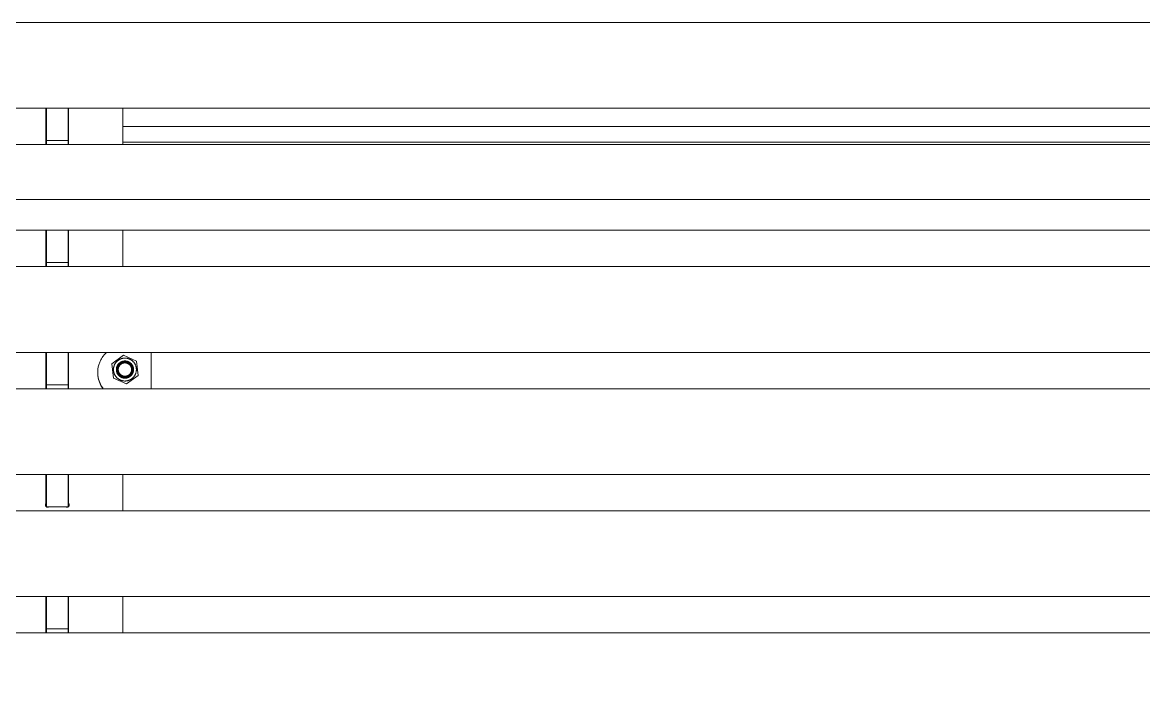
# Model space of a CAD drawing. Header units: inches. Extents: x -12 to 176, y -4 to 123.
# Drawn here: x 35.97 to 56.2, y 48.05 to 60.11 of the extents above; entities that cross this region are included whole.
import ezdxf

# ---------------------------------------------------------------- set-up
doc = ezdxf.new("R2010")
doc.units = ezdxf.units.IN
doc.layers.add('ZANO_R', color=7, linetype='Continuous', lineweight=0)

msp = doc.modelspace()

# ---------------------------------------------------------------- linework, layer by layer
at = {"layer": 'ZANO_R'}
for p, q in [((1.28338, 60.10848), (71.91337, 60.10848)), ((71.91337, 58.56034), (1.28338, 58.56034)), ((36.39365, 58.56034), (36.39365, 57.90572)), ((36.40152, 58.48941), (36.40152, 58.56034)), ((36.40152, 58.48941), (36.40152, 58.48442)), ((36.40152, 58.09099), (36.40152, 58.48442)), ((36.79522, 58.48941), (36.79522, 58.56034)), ((36.79522, 58.48442), (36.79522, 58.48941)), ((36.79522, 58.09099), (36.79522, 58.48442)), ((36.8031, 57.90572), (36.8031, 58.56034)), ((37.77948, 57.90572), (37.77948, 58.56034)), ((36.40152, 58.42397), (36.39365, 58.42397)), ((36.8031, 58.42397), (36.79522, 58.42397)), ((36.40152, 58.26788), (36.39365, 58.26788)), ((36.40152, 57.97787), (36.40152, 58.09099)), ((36.8031, 58.26788), (36.79522, 58.26788)), ((36.79522, 57.97787), (36.79522, 58.09099)), ((68.68502, 58.23339), (37.77948, 58.23339)), ((1.28338, 57.90572), (71.91337, 57.90572)), ((36.39365, 58.06004), (36.39758, 58.06049)), ((36.39758, 57.97843), (36.39365, 57.97888)), ((36.39758, 58.06049), (36.40152, 58.06085)), ((36.40152, 57.97807), (36.39758, 57.97843)), ((36.40152, 57.90572), (36.40152, 57.97787)), ((36.79522, 57.97787), (36.40152, 57.97787)), ((36.79522, 58.06085), (36.79917, 58.06049)), ((36.79917, 57.97843), (36.79522, 57.97807)), ((36.79522, 57.90572), (36.79522, 57.97787)), ((36.79917, 58.06049), (36.8031, 58.06004)), ((36.8031, 57.97888), (36.79917, 57.97843)), ((68.68502, 57.95067), (37.77948, 57.95067)), ((71.91337, 56.35758), (1.28338, 56.35758)), ((36.39365, 56.35758), (36.39365, 55.70296)), ((36.40152, 56.28657), (36.40152, 56.35758)), ((36.40152, 56.28657), (36.40152, 56.28158)), ((36.40152, 55.88823), (36.40152, 56.28158)), ((36.79522, 56.28657), (36.79522, 56.35758)), ((36.79522, 56.28158), (36.79522, 56.28657)), ((36.79522, 55.88823), (36.79522, 56.28158)), ((36.8031, 55.70296), (36.8031, 56.35758)), ((37.77948, 55.70296), (37.77948, 56.35758)), ((36.40152, 55.77511), (36.40152, 55.88823)), ((36.79522, 55.77511), (36.79522, 55.88823)), ((1.28338, 55.70296), (71.91337, 55.70296)), ((36.40152, 55.70296), (36.40152, 55.77511)), ((36.79522, 55.77511), (36.40152, 55.77511)), ((36.79522, 55.70296), (36.79522, 55.77511)), ((71.91337, 54.15482), (1.28338, 54.15482)), ((36.39365, 54.15482), (36.39365, 53.5002)), ((36.40152, 54.08381), (36.40152, 54.15482)), ((36.40152, 54.08381), (36.40152, 54.07882)), ((36.40152, 53.68547), (36.40152, 54.07882)), ((36.79522, 54.08381), (36.79522, 54.15482)), ((36.79522, 54.07882), (36.79522, 54.08381)), ((36.79522, 53.68547), (36.79522, 54.07882)), ((36.8031, 53.5002), (36.8031, 54.15482)), ((37.39292, 54.03785), (37.38477, 54.02321)), ((37.40157, 54.05221), (37.39292, 54.03785)), ((37.4107, 54.06626), (37.40157, 54.05221)), ((37.42031, 54.07999), (37.4107, 54.06626)), ((37.43038, 54.09339), (37.42031, 54.07999)), ((37.4409, 54.10644), (37.43038, 54.09339)), ((37.45186, 54.11912), (37.4409, 54.10644)), ((37.46324, 54.13142), (37.45186, 54.11912)), ((37.47504, 54.14332), (37.46324, 54.13142)), ((37.48723, 54.15482), (37.47504, 54.14332)), ((37.58218, 53.94965), (37.79069, 54.10254)), ((37.73243, 54.03328), (37.726, 54.03019)), ((37.73897, 54.03615), (37.73243, 54.03328)), ((37.74559, 54.0388), (37.73897, 54.03615)), ((37.75231, 54.04121), (37.74559, 54.0388)), ((37.7591, 54.04339), (37.75231, 54.04121)), ((37.76597, 54.04533), (37.7591, 54.04339)), ((37.7729, 54.04704), (37.76597, 54.04533)), ((37.77988, 54.0485), (37.7729, 54.04704)), ((37.78691, 54.04973), (37.77988, 54.0485)), ((37.79398, 54.05071), (37.78691, 54.04973)), ((37.79069, 54.10254), (38.02735, 53.99841)), ((37.80107, 54.05145), (37.79398, 54.05071)), ((37.80819, 54.05194), (37.80107, 54.05145)), ((37.81532, 54.05218), (37.80819, 54.05194)), ((37.82246, 54.05218), (37.81532, 54.05218)), ((37.82959, 54.05193), (37.82246, 54.05218)), ((37.83671, 54.05144), (37.82959, 54.05193)), ((37.8438, 54.0507), (37.83671, 54.05144)), ((37.85087, 54.04971), (37.8438, 54.0507)), ((37.8579, 54.04849), (37.85087, 54.04971)), ((37.86488, 54.04702), (37.8579, 54.04849)), ((37.87181, 54.04531), (37.86488, 54.04702)), ((37.87868, 54.04336), (37.87181, 54.04531)), ((37.88547, 54.04118), (37.87868, 54.04336)), ((37.89218, 54.03876), (37.88547, 54.04118)), ((37.89881, 54.03612), (37.89218, 54.03876)), ((37.90534, 54.03324), (37.89881, 54.03612)), ((37.91177, 54.03015), (37.90534, 54.03324)), ((38.29129, 53.5002), (38.29129, 54.15482)), ((37.32836, 53.83161), (37.32728, 53.81489)), ((37.33001, 53.84829), (37.32836, 53.83161)), ((37.33223, 53.8649), (37.33001, 53.84829)), ((37.33502, 53.88143), (37.33223, 53.8649)), ((37.33836, 53.89785), (37.33502, 53.88143)), ((37.34227, 53.91415), (37.33836, 53.89785)), ((37.34673, 53.93031), (37.34227, 53.91415)), ((37.35174, 53.9463), (37.34673, 53.93031)), ((37.35728, 53.96211), (37.35174, 53.9463)), ((37.36337, 53.97773), (37.35728, 53.96211)), ((37.36998, 53.99313), (37.36337, 53.97773)), ((37.37712, 54.00829), (37.36998, 53.99313)), ((37.38477, 54.02321), (37.37712, 54.00829)), ((37.61034, 53.69263), (37.58218, 53.94965)), ((37.61228, 53.8527), (37.61215, 53.84556)), ((37.61215, 53.84556), (37.61227, 53.83843)), ((37.61227, 53.83843), (37.61264, 53.8313)), ((37.61265, 53.85982), (37.61228, 53.8527)), ((37.61264, 53.8313), (37.61326, 53.82419)), ((37.61326, 53.86693), (37.61265, 53.85982)), ((37.61413, 53.87401), (37.61326, 53.86693)), ((37.61523, 53.88106), (37.61413, 53.87401)), ((37.61658, 53.88807), (37.61523, 53.88106)), ((37.61817, 53.89503), (37.61658, 53.88807)), ((37.62, 53.90192), (37.61817, 53.89503)), ((37.62206, 53.90875), (37.62, 53.90192)), ((37.62436, 53.91551), (37.62206, 53.90875)), ((37.62689, 53.92218), (37.62436, 53.91551)), ((37.62966, 53.92876), (37.62689, 53.92218)), ((37.63264, 53.93524), (37.62966, 53.92876)), ((37.63585, 53.94161), (37.63264, 53.93524)), ((37.63927, 53.94787), (37.63585, 53.94161)), ((37.64291, 53.95401), (37.63927, 53.94787)), ((37.64676, 53.96002), (37.64291, 53.95401)), ((37.65082, 53.96589), (37.64676, 53.96002)), ((37.65507, 53.97162), (37.65082, 53.96589)), ((37.65952, 53.97719), (37.65507, 53.97162)), ((37.66416, 53.98261), (37.65952, 53.97719)), ((37.66392, 53.8509), (37.66383, 53.84555)), ((37.66383, 53.84555), (37.66392, 53.8402)), ((37.6642, 53.85625), (37.66392, 53.8509)), ((37.66392, 53.8402), (37.66419, 53.83486)), ((37.66899, 53.98787), (37.66416, 53.98261)), ((37.66419, 53.83486), (37.66465, 53.82952)), ((37.66466, 53.86158), (37.6642, 53.85625)), ((37.66465, 53.82952), (37.6653, 53.82421)), ((37.66531, 53.86689), (37.66466, 53.86158)), ((37.66614, 53.87218), (37.66531, 53.86689)), ((37.66715, 53.87743), (37.66614, 53.87218)), ((37.66834, 53.88265), (37.66715, 53.87743)), ((37.66971, 53.88782), (37.66834, 53.88265)), ((37.67399, 53.99296), (37.66899, 53.98787)), ((37.67126, 53.89294), (37.66971, 53.88782)), ((37.67298, 53.89801), (37.67126, 53.89294)), ((37.67488, 53.90301), (37.67298, 53.89801)), ((37.67917, 53.99787), (37.67399, 53.99296)), ((37.67695, 53.90795), (37.67488, 53.90301)), ((37.67919, 53.91281), (37.67695, 53.90795)), ((37.68451, 54.0026), (37.67917, 53.99787)), ((37.6816, 53.91759), (37.67919, 53.91281)), ((37.68105, 53.84555), (37.68113, 53.8503)), ((37.68113, 53.84079), (37.68105, 53.84555)), ((37.68113, 53.8503), (37.68138, 53.85505)), ((37.68138, 53.83604), (37.68113, 53.84079)), ((37.68138, 53.85505), (37.68179, 53.85979)), ((37.68179, 53.8313), (37.68138, 53.83604)), ((37.68417, 53.92228), (37.6816, 53.91759)), ((37.68179, 53.85979), (37.68237, 53.86452)), ((37.68236, 53.82658), (37.68179, 53.8313)), ((37.68237, 53.86452), (37.6831, 53.86922)), ((37.6831, 53.86922), (37.684, 53.87389)), ((37.684, 53.87389), (37.68506, 53.87852)), ((37.6869, 53.92689), (37.68417, 53.92228)), ((37.69001, 54.00715), (37.68451, 54.0026)), ((37.68506, 53.87852), (37.68628, 53.88312)), ((37.68628, 53.88312), (37.68766, 53.88767)), ((37.68978, 53.93139), (37.6869, 53.92689)), ((37.68766, 53.88767), (37.68919, 53.89218)), ((37.68919, 53.89218), (37.69088, 53.89663)), ((37.69283, 53.9358), (37.68978, 53.93139)), ((37.69567, 54.0115), (37.69001, 54.00715)), ((37.69088, 53.89663), (37.69272, 53.90101)), ((37.69272, 53.90101), (37.69471, 53.90533)), ((37.69602, 53.94009), (37.69283, 53.9358)), ((37.69471, 53.90533), (37.69685, 53.90958)), ((37.70147, 54.01565), (37.69567, 54.0115)), ((37.69935, 53.94427), (37.69602, 53.94009)), ((37.69685, 53.90958), (37.69913, 53.91375)), ((37.69835, 53.84971), (37.69827, 53.84554)), ((37.69827, 53.84554), (37.69835, 53.84138)), ((37.69856, 53.85386), (37.69835, 53.84971)), ((37.69835, 53.84138), (37.69856, 53.83723)), ((37.69892, 53.85801), (37.69856, 53.85386)), ((37.69856, 53.83723), (37.69892, 53.83308)), ((37.69943, 53.86214), (37.69892, 53.85801)), ((37.69892, 53.83308), (37.69942, 53.82895)), ((37.69913, 53.91375), (37.70156, 53.91785)), ((37.70283, 53.94834), (37.69935, 53.94427)), ((37.69942, 53.82895), (37.70006, 53.82483)), ((37.70007, 53.86625), (37.69943, 53.86214)), ((37.70086, 53.87034), (37.70007, 53.86625)), ((37.70178, 53.8744), (37.70086, 53.87034)), ((37.70741, 54.0196), (37.70147, 54.01565)), ((37.70156, 53.91785), (37.70412, 53.92185)), ((37.70285, 53.87842), (37.70178, 53.8744)), ((37.70645, 53.95228), (37.70283, 53.94834)), ((37.70406, 53.88241), (37.70285, 53.87842)), ((37.7054, 53.88635), (37.70406, 53.88241)), ((37.70412, 53.92185), (37.70683, 53.92576)), ((37.70687, 53.89024), (37.7054, 53.88635)), ((37.7102, 53.9561), (37.70645, 53.95228)), ((37.70683, 53.92576), (37.70966, 53.92958)), ((37.70848, 53.89408), (37.70687, 53.89024)), ((37.71349, 54.02334), (37.70741, 54.0196)), ((37.71023, 53.89786), (37.70848, 53.89408)), ((37.70966, 53.92958), (37.71263, 53.9333)), ((37.71409, 53.95978), (37.7102, 53.9561)), ((37.7121, 53.90157), (37.71023, 53.89786)), ((37.7141, 53.90522), (37.7121, 53.90157)), ((37.71263, 53.9333), (37.71572, 53.93692)), ((37.71969, 54.02687), (37.71349, 54.02334)), ((37.71809, 53.96333), (37.71409, 53.95978)), ((37.71622, 53.9088), (37.7141, 53.90522)), ((37.71572, 53.93692), (37.71894, 53.94042)), ((37.71846, 53.91231), (37.71622, 53.9088)), ((37.72222, 53.96674), (37.71809, 53.96333)), ((37.72083, 53.91573), (37.71846, 53.91231)), ((37.71894, 53.94042), (37.72228, 53.94381)), ((37.726, 54.03019), (37.71969, 54.02687)), ((37.72331, 53.91908), (37.72083, 53.91573)), ((37.72646, 53.97), (37.72222, 53.96674)), ((37.72228, 53.94381), (37.72573, 53.94709)), ((37.72591, 53.92233), (37.72331, 53.91908)), ((37.72573, 53.94709), (37.72929, 53.95024)), ((37.72861, 53.92549), (37.72591, 53.92233)), ((37.73081, 53.97312), (37.72646, 53.97)), ((37.73143, 53.92856), (37.72861, 53.92549)), ((37.72929, 53.95024), (37.73296, 53.95327)), ((37.73527, 53.97608), (37.73081, 53.97312)), ((37.73435, 53.93153), (37.73143, 53.92856)), ((37.73296, 53.95327), (37.73673, 53.95617)), ((37.73737, 53.93439), (37.73435, 53.93153)), ((37.73983, 53.97889), (37.73527, 53.97608)), ((37.73673, 53.95617), (37.74059, 53.95894)), ((37.74048, 53.93715), (37.73737, 53.93439)), ((37.74448, 53.98153), (37.73983, 53.97889)), ((37.74369, 53.9398), (37.74048, 53.93715)), ((37.74059, 53.95894), (37.74456, 53.96157)), ((37.74699, 53.94234), (37.74369, 53.9398)), ((37.74921, 53.98402), (37.74448, 53.98153)), ((37.74456, 53.96157), (37.74861, 53.96407)), ((37.75038, 53.94476), (37.74699, 53.94234)), ((37.74861, 53.96407), (37.75274, 53.96642)), ((37.75404, 53.98634), (37.74921, 53.98402)), ((37.75384, 53.94706), (37.75038, 53.94476)), ((37.75274, 53.96642), (37.75695, 53.96863)), ((37.75739, 53.94925), (37.75384, 53.94706)), ((37.75894, 53.98849), (37.75404, 53.98634)), ((37.75695, 53.96863), (37.76124, 53.97069)), ((37.761, 53.95131), (37.75739, 53.94925)), ((37.76391, 53.99048), (37.75894, 53.98849)), ((37.76469, 53.95324), (37.761, 53.95131)), ((37.76124, 53.97069), (37.76559, 53.97261)), ((37.76894, 53.99229), (37.76391, 53.99048)), ((37.76844, 53.95505), (37.76469, 53.95324)), ((37.76559, 53.97261), (37.77001, 53.97437)), ((37.77225, 53.95672), (37.76844, 53.95505)), ((37.77404, 53.99392), (37.76894, 53.99229)), ((37.77001, 53.97437), (37.77449, 53.97598)), ((37.77612, 53.95826), (37.77225, 53.95672)), ((37.77919, 53.99538), (37.77404, 53.99392)), ((37.77449, 53.97598), (37.77902, 53.97743)), ((37.78003, 53.95967), (37.77612, 53.95826)), ((37.77902, 53.97743), (37.78359, 53.97873)), ((37.78438, 53.99666), (37.77919, 53.99538)), ((37.784, 53.96094), (37.78003, 53.95967)), ((37.78359, 53.97873), (37.78821, 53.97987)), ((37.788, 53.96208), (37.784, 53.96094)), ((37.78962, 53.99776), (37.78438, 53.99666)), ((37.79204, 53.96307), (37.788, 53.96208)), ((37.78821, 53.97987), (37.79287, 53.98084)), ((37.79489, 53.99868), (37.78962, 53.99776)), ((37.79612, 53.96393), (37.79204, 53.96307)), ((37.79287, 53.98084), (37.79755, 53.98166)), ((37.80019, 53.99941), (37.79489, 53.99868)), ((37.80022, 53.96464), (37.79612, 53.96393)), ((37.79755, 53.98166), (37.80227, 53.98231)), ((37.80552, 53.99996), (37.80019, 53.99941)), ((37.80434, 53.96521), (37.80022, 53.96464)), ((37.80227, 53.98231), (37.807, 53.9828)), ((37.80848, 53.96564), (37.80434, 53.96521)), ((37.81086, 54.00033), (37.80552, 53.99996)), ((37.807, 53.9828), (37.81174, 53.98313)), ((37.81263, 53.96593), (37.80848, 53.96564)), ((37.8162, 54.00052), (37.81086, 54.00033)), ((37.81174, 53.98313), (37.8165, 53.98329)), ((37.81679, 53.96607), (37.81263, 53.96593)), ((37.82156, 54.00051), (37.8162, 54.00052)), ((37.8165, 53.98329), (37.82125, 53.98329)), ((37.82095, 53.96607), (37.81679, 53.96607)), ((37.82511, 53.96593), (37.82095, 53.96607)), ((37.82125, 53.98329), (37.82601, 53.98313)), ((37.8269, 54.00033), (37.82156, 54.00051)), ((37.82927, 53.96564), (37.82511, 53.96593)), ((37.82601, 53.98313), (37.83075, 53.9828)), ((37.83224, 53.99996), (37.8269, 54.00033)), ((37.83341, 53.96521), (37.82927, 53.96564)), ((37.83075, 53.9828), (37.83549, 53.9823)), ((37.83756, 53.9994), (37.83224, 53.99996)), ((37.83753, 53.96463), (37.83341, 53.96521)), ((37.83549, 53.9823), (37.8402, 53.98165)), ((37.84163, 53.96392), (37.83753, 53.96463)), ((37.84287, 53.99867), (37.83756, 53.9994)), ((37.8402, 53.98165), (37.84488, 53.98083)), ((37.8457, 53.96306), (37.84163, 53.96392)), ((37.84814, 53.99775), (37.84287, 53.99867)), ((37.84488, 53.98083), (37.84954, 53.97985)), ((37.84974, 53.96206), (37.8457, 53.96306)), ((37.85337, 53.99664), (37.84814, 53.99775)), ((37.84954, 53.97985), (37.85416, 53.97871)), ((37.85375, 53.96093), (37.84974, 53.96206)), ((37.85857, 53.99536), (37.85337, 53.99664)), ((37.85771, 53.95965), (37.85375, 53.96093)), ((37.85416, 53.97871), (37.85873, 53.97741)), ((37.86163, 53.95824), (37.85771, 53.95965)), ((37.86372, 53.9939), (37.85857, 53.99536)), ((37.85873, 53.97741), (37.86326, 53.97596)), ((37.86549, 53.9567), (37.86163, 53.95824)), ((37.86326, 53.97596), (37.86774, 53.97435)), ((37.86881, 53.99226), (37.86372, 53.9939)), ((37.8693, 53.95502), (37.86549, 53.9567)), ((37.86774, 53.97435), (37.87215, 53.97258)), ((37.87385, 53.99045), (37.86881, 53.99226)), ((37.87305, 53.95322), (37.8693, 53.95502)), ((37.87215, 53.97258), (37.87651, 53.97067)), ((37.87674, 53.95128), (37.87305, 53.95322)), ((37.87882, 53.98847), (37.87385, 53.99045)), ((37.87651, 53.97067), (37.88079, 53.9686)), ((37.88035, 53.94922), (37.87674, 53.95128)), ((37.88372, 53.98631), (37.87882, 53.98847)), ((37.88389, 53.94704), (37.88035, 53.94922)), ((37.88079, 53.9686), (37.88501, 53.96639)), ((37.88854, 53.98399), (37.88372, 53.98631)), ((37.88736, 53.94473), (37.88389, 53.94704)), ((37.88501, 53.96639), (37.88914, 53.96404)), ((37.89074, 53.94231), (37.88736, 53.94473)), ((37.89328, 53.9815), (37.88854, 53.98399)), ((37.88914, 53.96404), (37.89319, 53.96154)), ((37.89404, 53.93977), (37.89074, 53.94231)), ((37.89319, 53.96154), (37.89715, 53.9589)), ((37.89792, 53.97885), (37.89328, 53.9815)), ((37.89725, 53.93712), (37.89404, 53.93977)), ((37.89715, 53.9589), (37.90101, 53.95613)), ((37.90036, 53.93436), (37.89725, 53.93712)), ((37.90248, 53.97604), (37.89792, 53.97885)), ((37.90338, 53.93149), (37.90036, 53.93436)), ((37.90101, 53.95613), (37.90478, 53.95323)), ((37.90693, 53.97308), (37.90248, 53.97604)), ((37.9063, 53.92852), (37.90338, 53.93149)), ((37.90478, 53.95323), (37.90845, 53.9502)), ((37.90911, 53.92545), (37.9063, 53.92852)), ((37.91129, 53.96996), (37.90693, 53.97308)), ((37.90845, 53.9502), (37.91201, 53.94705)), ((37.91182, 53.92229), (37.90911, 53.92545)), ((37.91553, 53.9667), (37.91129, 53.96996)), ((37.91809, 54.02683), (37.91177, 54.03015)), ((37.91441, 53.91903), (37.91182, 53.92229)), ((37.91201, 53.94705), (37.91546, 53.94377)), ((37.91689, 53.91569), (37.91441, 53.91903)), ((37.91546, 53.94377), (37.91879, 53.94038)), ((37.91965, 53.96329), (37.91553, 53.9667)), ((37.91926, 53.91227), (37.91689, 53.91569)), ((37.92428, 54.0233), (37.91809, 54.02683)), ((37.91879, 53.94038), (37.92201, 53.93687)), ((37.9215, 53.90876), (37.91926, 53.91227)), ((37.92366, 53.95974), (37.91965, 53.96329)), ((37.92362, 53.90518), (37.9215, 53.90876)), ((37.92201, 53.93687), (37.9251, 53.93326)), ((37.92562, 53.90153), (37.92362, 53.90518)), ((37.92754, 53.95605), (37.92366, 53.95974)), ((37.93036, 54.01955), (37.92428, 54.0233)), ((37.9251, 53.93326), (37.92806, 53.92954)), ((37.92749, 53.89781), (37.92562, 53.90153)), ((37.92923, 53.89403), (37.92749, 53.89781)), ((37.93129, 53.95223), (37.92754, 53.95605)), ((37.92806, 53.92954), (37.9309, 53.92572)), ((37.93084, 53.89019), (37.92923, 53.89403)), ((37.9363, 54.0156), (37.93036, 54.01955)), ((37.93231, 53.8863), (37.93084, 53.89019)), ((37.9309, 53.92572), (37.9336, 53.9218)), ((37.9349, 53.94829), (37.93129, 53.95223)), ((37.93365, 53.88236), (37.93231, 53.8863)), ((37.9336, 53.9218), (37.93616, 53.91779)), ((37.93485, 53.87837), (37.93365, 53.88236)), ((37.93592, 53.87435), (37.93485, 53.87837)), ((37.93838, 53.94422), (37.9349, 53.94829)), ((37.93684, 53.87029), (37.93592, 53.87435)), ((37.93616, 53.91779), (37.93859, 53.9137)), ((37.9421, 54.01144), (37.9363, 54.0156)), ((37.93763, 53.8662), (37.93684, 53.87029)), ((37.93762, 53.82478), (37.93827, 53.82889)), ((37.93827, 53.86209), (37.93763, 53.8662)), ((37.93877, 53.85796), (37.93827, 53.86209)), ((37.93827, 53.82889), (37.93877, 53.83303)), ((37.94172, 53.94004), (37.93838, 53.94422)), ((37.93859, 53.9137), (37.94087, 53.90953)), ((37.93913, 53.85381), (37.93877, 53.85796)), ((37.93877, 53.83303), (37.93913, 53.83717)), ((37.93935, 53.84965), (37.93913, 53.85381)), ((37.93913, 53.83717), (37.93934, 53.84133)), ((37.93934, 53.84133), (37.93942, 53.84549)), ((37.93942, 53.84549), (37.93935, 53.84965)), ((37.94087, 53.90953), (37.94301, 53.90528)), ((37.94491, 53.93574), (37.94172, 53.94004)), ((37.94775, 54.00709), (37.9421, 54.01144)), ((37.94301, 53.90528), (37.945, 53.90096)), ((37.94794, 53.93134), (37.94491, 53.93574)), ((37.945, 53.90096), (37.94684, 53.89657)), ((37.94684, 53.89657), (37.94852, 53.89212)), ((37.95325, 54.00254), (37.94775, 54.00709)), ((37.95083, 53.92683), (37.94794, 53.93134)), ((37.94852, 53.89212), (37.95005, 53.88762)), ((37.95005, 53.88762), (37.95143, 53.88306)), ((37.95356, 53.92222), (37.95083, 53.92683)), ((37.95143, 53.88306), (37.95264, 53.87847)), ((37.95264, 53.87847), (37.9537, 53.87383)), ((37.95859, 53.99781), (37.95325, 54.00254)), ((37.95612, 53.91753), (37.95356, 53.92222)), ((37.9537, 53.87383), (37.9546, 53.86916)), ((37.9546, 53.86916), (37.95533, 53.86446)), ((37.95533, 53.86446), (37.95591, 53.85973)), ((37.9559, 53.83124), (37.95533, 53.82652)), ((37.95631, 53.83598), (37.9559, 53.83124)), ((37.95591, 53.85973), (37.95631, 53.85499)), ((37.95853, 53.91275), (37.95612, 53.91753)), ((37.95631, 53.85499), (37.95656, 53.85024)), ((37.95656, 53.84073), (37.95631, 53.83598)), ((37.95656, 53.85024), (37.95664, 53.84549)), ((37.95664, 53.84549), (37.95656, 53.84073)), ((37.96077, 53.90789), (37.95853, 53.91275)), ((37.96377, 53.9929), (37.95859, 53.99781)), ((37.96283, 53.90295), (37.96077, 53.90789)), ((37.96473, 53.89795), (37.96283, 53.90295)), ((37.96877, 53.98781), (37.96377, 53.9929)), ((37.96645, 53.89288), (37.96473, 53.89795)), ((37.968, 53.88776), (37.96645, 53.89288)), ((37.96937, 53.88258), (37.968, 53.88776)), ((37.97359, 53.98255), (37.96877, 53.98781)), ((37.97056, 53.87737), (37.96937, 53.88258)), ((37.97157, 53.87211), (37.97056, 53.87737)), ((37.97239, 53.86682), (37.97157, 53.87211)), ((37.97304, 53.86151), (37.97239, 53.86682)), ((37.97239, 53.82415), (37.97303, 53.82946)), ((37.97303, 53.82946), (37.97349, 53.83479)), ((37.9735, 53.85618), (37.97304, 53.86151)), ((37.97349, 53.83479), (37.97377, 53.84013)), ((37.97377, 53.85083), (37.9735, 53.85618)), ((37.97823, 53.97712), (37.97359, 53.98255)), ((37.97387, 53.84548), (37.97377, 53.85083)), ((37.97377, 53.84013), (37.97387, 53.84548)), ((37.98267, 53.97154), (37.97823, 53.97712)), ((37.98693, 53.96581), (37.98267, 53.97154)), ((37.99098, 53.95994), (37.98693, 53.96581)), ((37.99482, 53.95393), (37.99098, 53.95994)), ((37.99846, 53.94779), (37.99482, 53.95393)), ((38.00188, 53.94153), (37.99846, 53.94779)), ((38.00509, 53.93516), (38.00188, 53.94153)), ((38.00807, 53.92868), (38.00509, 53.93516)), ((38.01083, 53.9221), (38.00807, 53.92868)), ((38.01336, 53.91542), (38.01083, 53.9221)), ((38.01566, 53.90867), (38.01336, 53.91542)), ((38.01772, 53.90184), (38.01566, 53.90867)), ((38.01954, 53.89494), (38.01772, 53.90184)), ((38.02113, 53.88798), (38.01954, 53.89494)), ((38.02247, 53.88097), (38.02113, 53.88798)), ((38.02358, 53.87393), (38.02247, 53.88097)), ((38.02444, 53.86684), (38.02358, 53.87393)), ((38.02443, 53.8241), (38.02504, 53.83121)), ((38.02505, 53.85973), (38.02444, 53.86684)), ((38.02504, 53.83121), (38.02541, 53.83834)), ((38.02542, 53.85261), (38.02505, 53.85973)), ((38.02541, 53.83834), (38.02554, 53.84547)), ((38.02554, 53.84547), (38.02542, 53.85261)), ((38.02735, 53.99841), (38.05551, 53.74139)), ((36.40152, 53.57235), (36.40152, 53.68547)), ((36.79522, 53.57235), (36.79522, 53.68547)), ((37.32728, 53.81489), (37.32677, 53.79814)), ((37.32677, 53.79814), (37.32683, 53.78138)), ((37.32683, 53.7877), (37.32745, 53.77142)), ((37.32683, 53.78138), (37.32746, 53.76463)), ((37.32745, 53.77142), (37.32861, 53.75516)), ((37.32746, 53.76463), (37.32866, 53.74791)), ((37.32861, 53.75516), (37.3303, 53.73895)), ((37.32866, 53.74791), (37.33044, 53.73125)), ((37.3303, 53.73895), (37.33254, 53.72281)), ((37.33044, 53.73125), (37.33277, 53.71465)), ((37.33254, 53.72281), (37.3353, 53.70675)), ((37.33277, 53.71465), (37.33568, 53.69814)), ((37.3353, 53.70675), (37.3386, 53.69078)), ((37.33568, 53.69814), (37.33914, 53.68175)), ((37.3386, 53.69078), (37.34243, 53.67494)), ((37.33914, 53.68175), (37.34317, 53.66548)), ((37.34243, 53.67494), (37.34678, 53.65923)), ((37.34317, 53.66548), (37.34774, 53.64935)), ((37.34678, 53.65923), (37.35164, 53.64368)), ((37.34774, 53.64935), (37.35286, 53.63339)), ((37.35164, 53.64368), (37.35702, 53.62829)), ((37.35286, 53.63339), (37.35853, 53.61762)), ((37.35702, 53.62829), (37.36291, 53.6131)), ((37.847, 53.5885), (37.61034, 53.69263)), ((37.61326, 53.82419), (37.61411, 53.81711)), ((37.61411, 53.81711), (37.61522, 53.81006)), ((37.61522, 53.81006), (37.61656, 53.80305)), ((37.61656, 53.80305), (37.61815, 53.7961)), ((37.61815, 53.7961), (37.61997, 53.7892)), ((37.61997, 53.7892), (37.62204, 53.78237)), ((37.62204, 53.78237), (37.62433, 53.77561)), ((37.62433, 53.77561), (37.62686, 53.76894)), ((37.62686, 53.76894), (37.62962, 53.76236)), ((37.62962, 53.76236), (37.6326, 53.75588)), ((37.6326, 53.75588), (37.63581, 53.7495)), ((37.63581, 53.7495), (37.63923, 53.74324)), ((37.63923, 53.74324), (37.64287, 53.7371)), ((37.64287, 53.7371), (37.64671, 53.73109)), ((37.64671, 53.73109), (37.65077, 53.72522)), ((37.65077, 53.72522), (37.65502, 53.71949)), ((37.65502, 53.71949), (37.65947, 53.71391)), ((37.65947, 53.71391), (37.6641, 53.70849)), ((37.6641, 53.70849), (37.66893, 53.70323)), ((37.6653, 53.82421), (37.66612, 53.81893)), ((37.66612, 53.81893), (37.66713, 53.81367)), ((37.66713, 53.81367), (37.66832, 53.80845)), ((37.66832, 53.80845), (37.66969, 53.80328)), ((37.66893, 53.70323), (37.67393, 53.69814)), ((37.66969, 53.80328), (37.67124, 53.79816)), ((37.67124, 53.79816), (37.67296, 53.79309)), ((37.67296, 53.79309), (37.67486, 53.78808)), ((37.67393, 53.69814), (37.6791, 53.69323)), ((37.67486, 53.78808), (37.67693, 53.78315)), ((37.67693, 53.78315), (37.67916, 53.77829)), ((37.6791, 53.69323), (37.68444, 53.68849)), ((37.67916, 53.77829), (37.68157, 53.77351)), ((37.68157, 53.77351), (37.68413, 53.76881)), ((37.68309, 53.82188), (37.68236, 53.82658)), ((37.68399, 53.81721), (37.68309, 53.82188)), ((37.68505, 53.81257), (37.68399, 53.81721)), ((37.68413, 53.76881), (37.68686, 53.76421)), ((37.68444, 53.68849), (37.68994, 53.68395)), ((37.68626, 53.80797), (37.68505, 53.81257)), ((37.68764, 53.80342), (37.68626, 53.80797)), ((37.68686, 53.76421), (37.68975, 53.7597)), ((37.68917, 53.79891), (37.68764, 53.80342)), ((37.69086, 53.79447), (37.68917, 53.79891)), ((37.68975, 53.7597), (37.69279, 53.7553)), ((37.68994, 53.68395), (37.69559, 53.67959)), ((37.69269, 53.79008), (37.69086, 53.79447)), ((37.69468, 53.78576), (37.69269, 53.79008)), ((37.69279, 53.7553), (37.69598, 53.751)), ((37.69682, 53.78151), (37.69468, 53.78576)), ((37.69559, 53.67959), (37.70139, 53.67544)), ((37.69598, 53.751), (37.69931, 53.74681)), ((37.6991, 53.77733), (37.69682, 53.78151)), ((37.70153, 53.77324), (37.6991, 53.77733)), ((37.69931, 53.74681), (37.70279, 53.74275)), ((37.70006, 53.82483), (37.70085, 53.82075)), ((37.70085, 53.82075), (37.70177, 53.81669)), ((37.70139, 53.67544), (37.70733, 53.67149)), ((37.70409, 53.76924), (37.70153, 53.77324)), ((37.70177, 53.81669), (37.70284, 53.81267)), ((37.70279, 53.74275), (37.70641, 53.7388)), ((37.70284, 53.81267), (37.70404, 53.80868)), ((37.70404, 53.80868), (37.70538, 53.80474)), ((37.70679, 53.76532), (37.70409, 53.76924)), ((37.70538, 53.80474), (37.70685, 53.80085)), ((37.70641, 53.7388), (37.71016, 53.73498)), ((37.70963, 53.7615), (37.70679, 53.76532)), ((37.70685, 53.80085), (37.70846, 53.79701)), ((37.70733, 53.67149), (37.71341, 53.66774)), ((37.70846, 53.79701), (37.7102, 53.79323)), ((37.71259, 53.75778), (37.70963, 53.7615)), ((37.71016, 53.73498), (37.71404, 53.7313)), ((37.7102, 53.79323), (37.71207, 53.78951)), ((37.71207, 53.78951), (37.71407, 53.78586)), ((37.71568, 53.75417), (37.71259, 53.75778)), ((37.71341, 53.66774), (37.71961, 53.66421)), ((37.71404, 53.7313), (37.71804, 53.72775)), ((37.71407, 53.78586), (37.71619, 53.78228)), ((37.7189, 53.75066), (37.71568, 53.75417)), ((37.71619, 53.78228), (37.71844, 53.77877)), ((37.71804, 53.72775), (37.72217, 53.72434)), ((37.71844, 53.77877), (37.7208, 53.77534)), ((37.72223, 53.74727), (37.7189, 53.75066)), ((37.71961, 53.66421), (37.72592, 53.66089)), ((37.7208, 53.77534), (37.72328, 53.772)), ((37.72217, 53.72434), (37.72641, 53.72107)), ((37.72568, 53.74399), (37.72223, 53.74727)), ((37.72328, 53.772), (37.72587, 53.76875)), ((37.72924, 53.74083), (37.72568, 53.74399)), ((37.72587, 53.76875), (37.72858, 53.76558)), ((37.72592, 53.66089), (37.73235, 53.65779)), ((37.72641, 53.72107), (37.73076, 53.71796)), ((37.72858, 53.76558), (37.73139, 53.76252)), ((37.73291, 53.7378), (37.72924, 53.74083)), ((37.73076, 53.71796), (37.73521, 53.71499)), ((37.73139, 53.76252), (37.73431, 53.75955)), ((37.73235, 53.65779), (37.73888, 53.65492)), ((37.73668, 53.7349), (37.73291, 53.7378)), ((37.73431, 53.75955), (37.73733, 53.75668)), ((37.73521, 53.71499), (37.73977, 53.71218)), ((37.74054, 53.73213), (37.73668, 53.7349)), ((37.73733, 53.75668), (37.74044, 53.75392)), ((37.73888, 53.65492), (37.74551, 53.65227)), ((37.73977, 53.71218), (37.74442, 53.70953)), ((37.74044, 53.75392), (37.74365, 53.75127)), ((37.7445, 53.7295), (37.74054, 53.73213)), ((37.74365, 53.75127), (37.74695, 53.74873)), ((37.74442, 53.70953), (37.74915, 53.70705)), ((37.74855, 53.727), (37.7445, 53.7295)), ((37.74551, 53.65227), (37.75222, 53.64986)), ((37.74695, 53.74873), (37.75033, 53.7463)), ((37.75269, 53.72464), (37.74855, 53.727)), ((37.74915, 53.70705), (37.75398, 53.70472)), ((37.75033, 53.7463), (37.7538, 53.744)), ((37.75222, 53.64986), (37.75902, 53.64767)), ((37.7569, 53.72243), (37.75269, 53.72464)), ((37.7538, 53.744), (37.75734, 53.74181)), ((37.75398, 53.70472), (37.75887, 53.70257)), ((37.76118, 53.72037), (37.7569, 53.72243)), ((37.75734, 53.74181), (37.76096, 53.73975)), ((37.75887, 53.70257), (37.76384, 53.70058)), ((37.75902, 53.64767), (37.76588, 53.64573)), ((37.76096, 53.73975), (37.76464, 53.73782)), ((37.76554, 53.71845), (37.76118, 53.72037)), ((37.76384, 53.70058), (37.76888, 53.69877)), ((37.76464, 53.73782), (37.76839, 53.73601)), ((37.76995, 53.71669), (37.76554, 53.71845)), ((37.76588, 53.64573), (37.77281, 53.64402)), ((37.76839, 53.73601), (37.7722, 53.73434)), ((37.76888, 53.69877), (37.77397, 53.69713)), ((37.77443, 53.71508), (37.76995, 53.71669)), ((37.7722, 53.73434), (37.77607, 53.73279)), ((37.77281, 53.64402), (37.77979, 53.64255)), ((37.77397, 53.69713), (37.77912, 53.69567)), ((37.77896, 53.71362), (37.77443, 53.71508)), ((37.77607, 53.73279), (37.77998, 53.73138)), ((37.78354, 53.71232), (37.77896, 53.71362)), ((37.77912, 53.69567), (37.78432, 53.69439)), ((37.77979, 53.64255), (37.78682, 53.64132)), ((37.77998, 53.73138), (37.78395, 53.73011)), ((37.78815, 53.71118), (37.78354, 53.71232)), ((37.78395, 53.73011), (37.78795, 53.72897)), ((37.78432, 53.69439), (37.78955, 53.69329)), ((37.78682, 53.64132), (37.79389, 53.64034)), ((37.78795, 53.72897), (37.79199, 53.72798)), ((37.79281, 53.7102), (37.78815, 53.71118)), ((37.78955, 53.69329), (37.79483, 53.69237)), ((37.79199, 53.72798), (37.79606, 53.72712)), ((37.7975, 53.70939), (37.79281, 53.7102)), ((37.79389, 53.64034), (37.80098, 53.6396)), ((37.79483, 53.69237), (37.80013, 53.69163)), ((37.79606, 53.72712), (37.80016, 53.7264)), ((37.80221, 53.70873), (37.7975, 53.70939)), ((37.80013, 53.69163), (37.80545, 53.69108)), ((37.80016, 53.7264), (37.80429, 53.72583)), ((37.80098, 53.6396), (37.8081, 53.6391)), ((37.80694, 53.70824), (37.80221, 53.70873)), ((37.80429, 53.72583), (37.80843, 53.7254)), ((37.80545, 53.69108), (37.81079, 53.69071)), ((37.81168, 53.70791), (37.80694, 53.70824)), ((37.8081, 53.6391), (37.81523, 53.63886)), ((37.80843, 53.7254), (37.81258, 53.72511)), ((37.81079, 53.69071), (37.81614, 53.69052)), ((37.81644, 53.70774), (37.81168, 53.70791)), ((37.81258, 53.72511), (37.81674, 53.72497)), ((37.81523, 53.63886), (37.82237, 53.63885)), ((37.81614, 53.69052), (37.82149, 53.69052)), ((37.82119, 53.70774), (37.81644, 53.70774)), ((37.81674, 53.72497), (37.8209, 53.72496)), ((37.8209, 53.72496), (37.82506, 53.72511)), ((37.82595, 53.70791), (37.82119, 53.70774)), ((37.82149, 53.69052), (37.82684, 53.6907)), ((37.82237, 53.63885), (37.8295, 53.6391)), ((37.82506, 53.72511), (37.82921, 53.72539)), ((37.83069, 53.70823), (37.82595, 53.70791)), ((37.82684, 53.6907), (37.83217, 53.69107)), ((37.82921, 53.72539), (37.83335, 53.72582)), ((37.8295, 53.6391), (37.83662, 53.63959)), ((37.83543, 53.70872), (37.83069, 53.70823)), ((37.83217, 53.69107), (37.8375, 53.69162)), ((37.83335, 53.72582), (37.83748, 53.72639)), ((37.84014, 53.70938), (37.83543, 53.70872)), ((37.83662, 53.63959), (37.84372, 53.64033)), ((37.83748, 53.72639), (37.84158, 53.72711)), ((37.8375, 53.69162), (37.8428, 53.69236)), ((37.84482, 53.71019), (37.84014, 53.70938)), ((37.84158, 53.72711), (37.84565, 53.72796)), ((37.8428, 53.69236), (37.84807, 53.69328)), ((37.84372, 53.64033), (37.85078, 53.64131)), ((37.84948, 53.71117), (37.84482, 53.71019)), ((37.84565, 53.72796), (37.84969, 53.72896)), ((38.05551, 53.74139), (37.847, 53.5885)), ((37.84807, 53.69328), (37.85331, 53.69438)), ((37.8541, 53.71231), (37.84948, 53.71117)), ((37.84969, 53.72896), (37.8537, 53.73009)), ((37.85078, 53.64131), (37.85781, 53.64253)), ((37.85331, 53.69438), (37.8585, 53.69566)), ((37.8537, 53.73009), (37.85766, 53.73136)), ((37.85867, 53.7136), (37.8541, 53.71231)), ((37.85766, 53.73136), (37.86158, 53.73277)), ((37.85781, 53.64253), (37.8648, 53.644)), ((37.8585, 53.69566), (37.86365, 53.69711)), ((37.8632, 53.71506), (37.85867, 53.7136)), ((37.86158, 53.73277), (37.86544, 53.73431)), ((37.86768, 53.71667), (37.8632, 53.71506)), ((37.86365, 53.69711), (37.86875, 53.69875)), ((37.8648, 53.644), (37.87172, 53.6457)), ((37.86544, 53.73431), (37.86925, 53.73599)), ((37.8721, 53.71843), (37.86768, 53.71667)), ((37.86875, 53.69875), (37.87378, 53.70056)), ((37.86925, 53.73599), (37.873, 53.73779)), ((37.87172, 53.6457), (37.87859, 53.64765)), ((37.87645, 53.72034), (37.8721, 53.71843)), ((37.873, 53.73779), (37.87669, 53.73973)), ((37.87378, 53.70056), (37.87876, 53.70254)), ((37.88074, 53.72241), (37.87645, 53.72034)), ((37.87669, 53.73973), (37.88031, 53.74179)), ((37.87859, 53.64765), (37.88538, 53.64983)), ((37.87876, 53.70254), (37.88365, 53.7047)), ((37.88031, 53.74179), (37.88385, 53.74397)), ((37.88495, 53.72462), (37.88074, 53.72241)), ((37.88365, 53.7047), (37.88848, 53.70702)), ((37.88385, 53.74397), (37.88732, 53.74627)), ((37.88909, 53.72697), (37.88495, 53.72462)), ((37.88538, 53.64983), (37.8921, 53.65224)), ((37.88732, 53.74627), (37.8907, 53.7487)), ((37.88848, 53.70702), (37.89322, 53.7095)), ((37.89314, 53.72946), (37.88909, 53.72697)), ((37.8907, 53.7487), (37.894, 53.75124)), ((37.8921, 53.65224), (37.89873, 53.65488)), ((37.8971, 53.7321), (37.89314, 53.72946)), ((37.89322, 53.7095), (37.89787, 53.71215)), ((37.894, 53.75124), (37.89721, 53.75389)), ((37.90097, 53.73487), (37.8971, 53.7321)), ((37.89721, 53.75389), (37.90033, 53.75664)), ((37.89787, 53.71215), (37.90242, 53.71496)), ((37.89873, 53.65488), (37.90526, 53.65775)), ((37.90033, 53.75664), (37.90334, 53.75951)), ((37.90474, 53.73777), (37.90097, 53.73487)), ((37.90242, 53.71496), (37.90688, 53.71792)), ((37.90334, 53.75951), (37.90626, 53.76248)), ((37.9084, 53.7408), (37.90474, 53.73777)), ((37.90526, 53.65775), (37.91169, 53.66085)), ((37.90626, 53.76248), (37.90908, 53.76554)), ((37.90688, 53.71792), (37.91123, 53.72103)), ((37.91197, 53.74395), (37.9084, 53.7408)), ((37.90908, 53.76554), (37.91178, 53.76871)), ((37.91123, 53.72103), (37.91547, 53.7243)), ((37.91169, 53.66085), (37.91801, 53.66416)), ((37.91178, 53.76871), (37.91438, 53.77196)), ((37.91542, 53.74722), (37.91197, 53.74395)), ((37.91438, 53.77196), (37.91686, 53.7753)), ((37.91875, 53.75062), (37.91542, 53.74722)), ((37.91547, 53.7243), (37.9196, 53.7277)), ((37.91686, 53.7753), (37.91923, 53.77873)), ((37.91801, 53.66416), (37.92421, 53.66769)), ((37.92197, 53.75412), (37.91875, 53.75062)), ((37.91923, 53.77873), (37.92147, 53.78223)), ((37.9196, 53.7277), (37.92361, 53.73125)), ((37.92147, 53.78223), (37.9236, 53.78581)), ((37.92506, 53.75773), (37.92197, 53.75412)), ((37.9236, 53.78581), (37.92559, 53.78946)), ((37.92361, 53.73125), (37.92749, 53.73494)), ((37.92421, 53.66769), (37.93028, 53.67144)), ((37.92803, 53.76145), (37.92506, 53.75773)), ((37.92559, 53.78946), (37.92747, 53.79318)), ((37.92747, 53.79318), (37.92921, 53.79696)), ((37.92749, 53.73494), (37.93124, 53.73875)), ((37.93086, 53.76527), (37.92803, 53.76145)), ((37.92921, 53.79696), (37.93082, 53.8008)), ((37.93028, 53.67144), (37.93622, 53.67539)), ((37.93082, 53.8008), (37.93229, 53.80469)), ((37.93357, 53.76919), (37.93086, 53.76527)), ((37.93124, 53.73875), (37.93486, 53.7427)), ((37.93229, 53.80469), (37.93364, 53.80863)), ((37.93613, 53.77319), (37.93357, 53.76919)), ((37.93364, 53.80863), (37.93484, 53.81261)), ((37.93484, 53.81261), (37.93591, 53.81664)), ((37.93486, 53.7427), (37.93834, 53.74676)), ((37.93591, 53.81664), (37.93683, 53.8207)), ((37.93856, 53.77728), (37.93613, 53.77319)), ((37.93622, 53.67539), (37.94203, 53.67954)), ((37.93683, 53.8207), (37.93762, 53.82478)), ((37.93834, 53.74676), (37.94167, 53.75094)), ((37.94084, 53.78145), (37.93856, 53.77728)), ((37.94298, 53.7857), (37.94084, 53.78145)), ((37.94167, 53.75094), (37.94487, 53.75524)), ((37.94203, 53.67954), (37.94768, 53.68389)), ((37.94497, 53.79002), (37.94298, 53.7857)), ((37.94487, 53.75524), (37.94791, 53.75964)), ((37.94681, 53.79441), (37.94497, 53.79002)), ((37.9485, 53.79886), (37.94681, 53.79441)), ((37.94768, 53.68389), (37.95318, 53.68843)), ((37.94791, 53.75964), (37.95079, 53.76415)), ((37.95003, 53.80336), (37.9485, 53.79886)), ((37.95141, 53.80791), (37.95003, 53.80336)), ((37.95079, 53.76415), (37.95352, 53.76875)), ((37.95263, 53.81251), (37.95141, 53.80791)), ((37.95369, 53.81715), (37.95263, 53.81251)), ((37.95318, 53.68843), (37.95853, 53.69316)), ((37.95352, 53.76875), (37.95609, 53.77345)), ((37.95459, 53.82182), (37.95369, 53.81715)), ((37.95533, 53.82652), (37.95459, 53.82182)), ((37.95609, 53.77345), (37.9585, 53.77823)), ((37.9585, 53.77823), (37.96074, 53.78309)), ((37.95853, 53.69316), (37.9637, 53.69808)), ((37.96074, 53.78309), (37.96281, 53.78802)), ((37.96281, 53.78802), (37.96471, 53.79303)), ((37.9637, 53.69808), (37.9687, 53.70316)), ((37.96471, 53.79303), (37.96643, 53.79809)), ((37.96643, 53.79809), (37.96798, 53.80321)), ((37.96798, 53.80321), (37.96935, 53.80839)), ((37.9687, 53.70316), (37.97353, 53.70842)), ((37.96935, 53.80839), (37.97054, 53.8136)), ((37.97054, 53.8136), (37.97156, 53.81886)), ((37.97156, 53.81886), (37.97239, 53.82415)), ((37.97353, 53.70842), (37.97817, 53.71384)), ((37.97817, 53.71384), (37.98262, 53.71942)), ((37.98262, 53.71942), (37.98687, 53.72515)), ((37.98687, 53.72515), (37.99093, 53.73102)), ((37.99093, 53.73102), (37.99478, 53.73703)), ((37.99478, 53.73703), (37.99842, 53.74316)), ((37.99842, 53.74316), (38.00184, 53.74942)), ((38.00184, 53.74942), (38.00505, 53.7558)), ((38.00505, 53.7558), (38.00804, 53.76228)), ((38.00804, 53.76228), (38.0108, 53.76886)), ((38.0108, 53.76886), (38.01333, 53.77553)), ((38.01333, 53.77553), (38.01563, 53.78228)), ((38.01563, 53.78228), (38.01769, 53.78911)), ((38.01769, 53.78911), (38.01952, 53.79601)), ((38.01952, 53.79601), (38.02111, 53.80297)), ((38.02111, 53.80297), (38.02246, 53.80997)), ((38.02246, 53.80997), (38.02357, 53.81702)), ((38.02357, 53.81702), (38.02443, 53.8241)), ((1.28338, 53.5002), (71.91337, 53.5002)), ((36.40152, 53.5002), (36.40152, 53.57235)), ((36.79522, 53.57235), (36.40152, 53.57235)), ((36.79522, 53.5002), (36.79522, 53.57235)), ((37.35853, 53.61762), (37.36473, 53.60205)), ((37.36291, 53.6131), (37.3693, 53.5981)), ((37.36473, 53.60205), (37.37145, 53.5867)), ((37.3693, 53.5981), (37.37618, 53.58333)), ((37.37145, 53.5867), (37.3787, 53.57158)), ((37.37618, 53.58333), (37.38355, 53.56879)), ((37.3787, 53.57158), (37.38645, 53.55673)), ((37.38355, 53.56879), (37.3914, 53.55451)), ((37.38645, 53.55673), (37.39471, 53.54214)), ((37.3914, 53.55451), (37.39971, 53.54049)), ((37.39471, 53.54214), (37.40346, 53.52785)), ((37.39971, 53.54049), (37.40849, 53.52676)), ((37.40346, 53.52785), (37.41269, 53.51386)), ((37.40849, 53.52676), (37.41771, 53.51332)), ((37.41269, 53.51386), (37.4224, 53.5002)), ((37.41771, 53.51332), (37.42738, 53.5002)), ((71.91337, 51.95206), (1.28338, 51.95206)), ((36.39365, 51.95206), (36.39365, 51.42867)), ((36.40152, 51.88105), (36.40152, 51.95206)), ((36.40152, 51.88105), (36.40152, 51.87606)), ((36.40152, 51.48271), (36.40152, 51.87606)), ((36.79522, 51.88105), (36.79522, 51.95206)), ((36.79522, 51.87606), (36.79522, 51.88105)), ((36.79522, 51.48271), (36.79522, 51.87606)), ((36.8031, 51.42867), (36.8031, 51.95206)), ((37.77948, 51.29744), (37.77948, 51.95206)), ((36.38214, 51.40182), (36.38213, 51.40045)), ((36.38213, 51.40045), (36.38217, 51.39909)), ((36.3822, 51.40317), (36.38214, 51.40182)), ((36.3823, 51.40453), (36.3822, 51.40317)), ((36.38226, 51.40418), (36.38239, 51.40285)), ((36.38245, 51.40588), (36.3823, 51.40453)), ((36.38239, 51.40285), (36.38258, 51.40152)), ((36.38265, 51.40723), (36.38245, 51.40588)), ((36.38258, 51.40152), (36.3828, 51.4002)), ((36.38289, 51.40857), (36.38265, 51.40723)), ((36.3828, 51.4002), (36.38307, 51.39889)), ((36.38318, 51.4099), (36.38289, 51.40857)), ((36.38352, 51.41122), (36.38318, 51.4099)), ((36.3839, 51.41252), (36.38352, 51.41122)), ((36.38433, 51.41382), (36.3839, 51.41252)), ((36.3848, 51.41509), (36.38433, 51.41382)), ((36.38531, 51.41635), (36.3848, 51.41509)), ((36.38587, 51.41759), (36.38531, 51.41635)), ((36.38647, 51.41881), (36.38587, 51.41759)), ((36.38711, 51.42001), (36.38647, 51.41881)), ((36.38779, 51.42119), (36.38711, 51.42001)), ((36.38851, 51.42234), (36.38779, 51.42119)), ((36.38928, 51.42347), (36.38851, 51.42234)), ((36.39008, 51.42457), (36.38928, 51.42347)), ((36.39092, 51.42564), (36.39008, 51.42457)), ((36.39179, 51.42668), (36.39092, 51.42564)), ((36.3927, 51.42769), (36.39179, 51.42668)), ((36.39365, 51.42867), (36.3927, 51.42769)), ((36.40152, 51.36959), (36.40152, 51.48271)), ((36.79522, 51.36959), (36.79522, 51.48271)), ((36.80404, 51.42769), (36.8031, 51.42867)), ((36.80495, 51.42668), (36.80404, 51.42769)), ((36.80583, 51.42564), (36.80495, 51.42668)), ((36.80667, 51.42457), (36.80583, 51.42564)), ((36.80747, 51.42347), (36.80667, 51.42457)), ((36.80823, 51.42234), (36.80747, 51.42347)), ((36.80895, 51.42119), (36.80823, 51.42234)), ((36.80964, 51.42001), (36.80895, 51.42119)), ((36.81028, 51.41881), (36.80964, 51.42001)), ((36.81088, 51.41759), (36.81028, 51.41881)), ((36.81143, 51.41635), (36.81088, 51.41759)), ((36.81195, 51.41509), (36.81143, 51.41635)), ((36.81242, 51.41382), (36.81195, 51.41509)), ((36.81284, 51.41252), (36.81242, 51.41382)), ((36.81323, 51.41122), (36.81284, 51.41252)), ((36.81356, 51.4099), (36.81323, 51.41122)), ((36.81385, 51.40857), (36.81356, 51.4099)), ((36.81367, 51.39889), (36.81394, 51.4002)), ((36.81409, 51.40723), (36.81385, 51.40857)), ((36.81394, 51.4002), (36.81417, 51.40152)), ((36.81429, 51.40588), (36.81409, 51.40723)), ((36.81417, 51.40152), (36.81435, 51.40285)), ((36.81444, 51.40453), (36.81429, 51.40588)), ((36.81435, 51.40285), (36.81449, 51.40418)), ((36.81454, 51.40317), (36.81444, 51.40453)), ((36.8146, 51.40182), (36.81454, 51.40317)), ((36.81457, 51.39909), (36.81461, 51.40045)), ((36.81461, 51.40045), (36.8146, 51.40182)), ((1.28338, 51.29744), (71.91337, 51.29744)), ((36.38217, 51.39909), (36.38225, 51.39774)), ((36.38225, 51.39774), (36.38239, 51.39638)), ((36.38239, 51.39638), (36.38256, 51.39503)), ((36.38256, 51.39503), (36.38279, 51.39369)), ((36.38279, 51.39369), (36.38306, 51.39236)), ((36.38306, 51.39236), (36.38338, 51.39104)), ((36.38307, 51.39889), (36.38339, 51.39758)), ((36.38338, 51.39104), (36.38374, 51.38972)), ((36.38339, 51.39758), (36.38375, 51.39629)), ((36.38374, 51.38972), (36.38415, 51.38843)), ((36.38375, 51.39629), (36.38416, 51.39501)), ((36.38415, 51.38843), (36.3846, 51.38714)), ((36.38416, 51.39501), (36.3846, 51.39375)), ((36.3846, 51.39375), (36.38509, 51.3925)), ((36.3846, 51.38714), (36.38509, 51.38588)), ((36.38509, 51.3925), (36.38563, 51.39127)), ((36.38509, 51.38588), (36.38563, 51.38463)), ((36.38563, 51.39127), (36.3862, 51.39006)), ((36.38563, 51.38463), (36.38622, 51.3834)), ((36.3862, 51.39006), (36.38682, 51.38887)), ((36.38622, 51.3834), (36.38684, 51.38219)), ((36.38682, 51.38887), (36.38747, 51.3877)), ((36.38684, 51.38219), (36.38751, 51.381)), ((36.38747, 51.3877), (36.38817, 51.38655)), ((36.38751, 51.381), (36.38821, 51.37984)), ((36.38817, 51.38655), (36.3889, 51.38543)), ((36.38821, 51.37984), (36.38896, 51.3787)), ((36.3889, 51.38543), (36.38968, 51.38433)), ((36.38896, 51.3787), (36.38975, 51.37759)), ((36.38968, 51.38433), (36.39048, 51.38326)), ((36.38975, 51.37759), (36.39057, 51.37651)), ((36.39048, 51.38326), (36.39133, 51.38222)), ((36.39057, 51.37651), (36.39143, 51.37545)), ((36.39133, 51.38222), (36.39221, 51.38121)), ((36.39143, 51.37545), (36.39233, 51.37443)), ((36.39221, 51.38121), (36.39312, 51.38023)), ((36.39233, 51.37443), (36.39326, 51.37344)), ((36.39312, 51.38023), (36.39407, 51.37928)), ((36.39326, 51.37344), (36.39422, 51.37248)), ((36.39407, 51.37928), (36.39505, 51.37836)), ((36.39422, 51.37248), (36.39522, 51.37155)), ((36.39505, 51.37836), (36.39606, 51.37748)), ((36.39522, 51.37155), (36.39625, 51.37066)), ((36.39606, 51.37748), (36.3971, 51.37663)), ((36.39625, 51.37066), (36.39731, 51.36981)), ((36.3971, 51.37663), (36.39816, 51.37582)), ((36.39731, 51.36981), (36.39839, 51.36899)), ((36.39816, 51.37582), (36.39926, 51.37504)), ((36.39839, 51.36899), (36.39951, 51.36821)), ((36.39926, 51.37504), (36.40038, 51.37431)), ((36.39951, 51.36821), (36.40065, 51.36747)), ((36.40038, 51.37431), (36.40152, 51.37361)), ((36.40065, 51.36747), (36.40182, 51.36677)), ((36.79522, 51.36959), (36.40152, 51.36959)), ((36.40182, 51.36677), (36.40301, 51.36611)), ((36.40301, 51.36611), (36.40422, 51.36549)), ((36.40422, 51.36549), (36.40545, 51.36492)), ((36.40545, 51.36492), (36.40671, 51.36439)), ((36.40671, 51.36439), (36.40798, 51.3639)), ((36.40798, 51.3639), (36.40926, 51.36345)), ((36.40926, 51.36345), (36.41056, 51.36305)), ((36.41056, 51.36305), (36.41187, 51.3627)), ((36.41102, 51.36959), (36.4123, 51.36926)), ((36.41187, 51.3627), (36.4132, 51.36239)), ((36.4123, 51.36926), (36.4136, 51.36897)), ((36.4132, 51.36239), (36.41453, 51.36212)), ((36.4136, 51.36897), (36.4149, 51.36873)), ((36.41453, 51.36212), (36.41588, 51.36191)), ((36.4149, 51.36873), (36.41621, 51.36853)), ((36.41588, 51.36191), (36.41723, 51.36174)), ((36.41621, 51.36853), (36.41752, 51.36837)), ((36.41723, 51.36174), (36.41858, 51.36161)), ((36.41752, 51.36837), (36.41884, 51.36826)), ((36.41858, 51.36161), (36.41994, 51.36154)), ((36.41884, 51.36826), (36.42016, 51.3682)), ((36.41994, 51.36154), (36.4213, 51.36151)), ((36.42016, 51.3682), (36.42149, 51.36817)), ((36.4213, 51.36151), (36.42266, 51.36152)), ((36.42149, 51.36817), (36.42281, 51.3682)), ((36.42266, 51.36152), (36.42402, 51.36159)), ((36.42281, 51.3682), (36.42413, 51.36826)), ((36.42402, 51.36159), (36.42538, 51.3617)), ((36.42413, 51.36826), (36.42545, 51.36837)), ((36.42538, 51.3617), (36.42673, 51.36186)), ((36.42545, 51.36837), (36.42677, 51.36853)), ((36.42673, 51.36186), (36.42807, 51.36206)), ((36.42677, 51.36853), (36.42808, 51.36873)), ((36.42807, 51.36206), (36.42941, 51.36231)), ((36.42808, 51.36873), (36.42938, 51.36897)), ((36.42938, 51.36897), (36.43067, 51.36926)), ((36.42941, 51.36231), (36.43074, 51.36261)), ((36.43067, 51.36926), (36.43195, 51.36959)), ((36.43074, 51.36261), (36.43205, 51.36295)), ((36.43205, 51.36295), (36.43336, 51.36334)), ((36.43336, 51.36334), (36.43465, 51.36378)), ((36.43465, 51.36378), (36.43592, 51.36425)), ((36.43592, 51.36425), (36.43718, 51.36477)), ((36.43718, 51.36477), (36.43842, 51.36534)), ((36.43842, 51.36534), (36.43964, 51.36595)), ((36.43964, 51.36595), (36.44083, 51.36659)), ((36.44083, 51.36659), (36.442, 51.36728)), ((36.442, 51.36728), (36.44315, 51.36801)), ((36.44315, 51.36801), (36.44428, 51.36878)), ((36.44428, 51.36878), (36.44537, 51.36959)), ((36.75137, 51.36959), (36.75247, 51.36878)), ((36.75247, 51.36878), (36.75359, 51.36801)), ((36.75359, 51.36801), (36.75474, 51.36728)), ((36.75474, 51.36728), (36.75591, 51.36659)), ((36.75591, 51.36659), (36.75711, 51.36595)), ((36.75711, 51.36595), (36.75833, 51.36534)), ((36.75833, 51.36534), (36.75956, 51.36477)), ((36.75956, 51.36477), (36.76082, 51.36425)), ((36.76082, 51.36425), (36.7621, 51.36378)), ((36.7621, 51.36378), (36.76339, 51.36334)), ((36.76339, 51.36334), (36.76469, 51.36295)), ((36.76469, 51.36295), (36.76601, 51.36261)), ((36.76479, 51.36959), (36.76607, 51.36926)), ((36.76601, 51.36261), (36.76733, 51.36231)), ((36.76607, 51.36926), (36.76737, 51.36897)), ((36.76733, 51.36231), (36.76867, 51.36206)), ((36.76737, 51.36897), (36.76867, 51.36873)), ((36.76867, 51.36873), (36.76998, 51.36853)), ((36.76867, 51.36206), (36.77002, 51.36186)), ((36.76998, 51.36853), (36.77129, 51.36837)), ((36.77002, 51.36186), (36.77137, 51.3617)), ((36.77129, 51.36837), (36.77261, 51.36826)), ((36.77137, 51.3617), (36.77272, 51.36159)), ((36.77261, 51.36826), (36.77393, 51.3682)), ((36.77272, 51.36159), (36.77408, 51.36152)), ((36.77393, 51.3682), (36.77526, 51.36817)), ((36.77408, 51.36152), (36.77544, 51.36151)), ((36.77526, 51.36817), (36.77658, 51.3682)), ((36.77544, 51.36151), (36.7768, 51.36154)), ((36.77658, 51.3682), (36.7779, 51.36826)), ((36.7768, 51.36154), (36.77816, 51.36161)), ((36.7779, 51.36826), (36.77922, 51.36837)), ((36.77816, 51.36161), (36.77952, 51.36174)), ((36.77922, 51.36837), (36.78054, 51.36853)), ((36.77952, 51.36174), (36.78087, 51.36191)), ((36.78054, 51.36853), (36.78185, 51.36873)), ((36.78087, 51.36191), (36.78221, 51.36212)), ((36.78185, 51.36873), (36.78315, 51.36897)), ((36.78221, 51.36212), (36.78354, 51.36239)), ((36.78315, 51.36897), (36.78444, 51.36926)), ((36.78354, 51.36239), (36.78487, 51.3627)), ((36.78444, 51.36926), (36.78572, 51.36959)), ((36.78487, 51.3627), (36.78618, 51.36305)), ((36.78618, 51.36305), (36.78748, 51.36345)), ((36.78748, 51.36345), (36.78877, 51.3639)), ((36.78877, 51.3639), (36.79004, 51.36439)), ((36.79004, 51.36439), (36.79129, 51.36492)), ((36.79129, 51.36492), (36.79252, 51.36549)), ((36.79252, 51.36549), (36.79374, 51.36611)), ((36.79374, 51.36611), (36.79493, 51.36677)), ((36.79493, 51.36677), (36.79609, 51.36747)), ((36.79522, 51.37361), (36.79637, 51.37431)), ((36.79609, 51.36747), (36.79723, 51.36821)), ((36.79637, 51.37431), (36.79749, 51.37504)), ((36.79723, 51.36821), (36.79835, 51.36899)), ((36.79749, 51.37504), (36.79858, 51.37582)), ((36.79835, 51.36899), (36.79944, 51.36981)), ((36.79858, 51.37582), (36.79965, 51.37663)), ((36.79944, 51.36981), (36.8005, 51.37066)), ((36.79965, 51.37663), (36.80069, 51.37748)), ((36.8005, 51.37066), (36.80153, 51.37155)), ((36.80069, 51.37748), (36.8017, 51.37836)), ((36.80153, 51.37155), (36.80252, 51.37248)), ((36.8017, 51.37836), (36.80267, 51.37928)), ((36.80252, 51.37248), (36.80349, 51.37344)), ((36.80267, 51.37928), (36.80362, 51.38023)), ((36.80349, 51.37344), (36.80442, 51.37443)), ((36.80362, 51.38023), (36.80454, 51.38121)), ((36.80442, 51.37443), (36.80531, 51.37545)), ((36.80454, 51.38121), (36.80542, 51.38222)), ((36.80531, 51.37545), (36.80618, 51.37651)), ((36.80542, 51.38222), (36.80626, 51.38326)), ((36.80618, 51.37651), (36.807, 51.37759)), ((36.80626, 51.38326), (36.80707, 51.38433)), ((36.807, 51.37759), (36.80778, 51.3787)), ((36.80707, 51.38433), (36.80784, 51.38543)), ((36.80778, 51.3787), (36.80853, 51.37984)), ((36.80784, 51.38543), (36.80857, 51.38655)), ((36.80853, 51.37984), (36.80924, 51.381)), ((36.80857, 51.38655), (36.80927, 51.3877)), ((36.80924, 51.381), (36.8099, 51.38219)), ((36.80927, 51.3877), (36.80993, 51.38887)), ((36.8099, 51.38219), (36.81053, 51.3834)), ((36.80993, 51.38887), (36.81054, 51.39006)), ((36.81053, 51.3834), (36.81111, 51.38463)), ((36.81054, 51.39006), (36.81112, 51.39127)), ((36.81111, 51.38463), (36.81165, 51.38588)), ((36.81112, 51.39127), (36.81165, 51.3925)), ((36.81165, 51.3925), (36.81214, 51.39375)), ((36.81165, 51.38588), (36.81215, 51.38714)), ((36.81214, 51.39375), (36.81259, 51.39501)), ((36.81215, 51.38714), (36.8126, 51.38843)), ((36.81259, 51.39501), (36.81299, 51.39629)), ((36.8126, 51.38843), (36.81301, 51.38972)), ((36.81299, 51.39629), (36.81335, 51.39758)), ((36.81301, 51.38972), (36.81337, 51.39104)), ((36.81335, 51.39758), (36.81367, 51.39889)), ((36.81337, 51.39104), (36.81368, 51.39236)), ((36.81368, 51.39236), (36.81396, 51.39369)), ((36.81396, 51.39369), (36.81418, 51.39503)), ((36.81418, 51.39503), (36.81436, 51.39638)), ((36.81436, 51.39638), (36.81449, 51.39774)), ((36.81449, 51.39774), (36.81457, 51.39909)), ((71.91337, 49.7493), (1.28338, 49.7493)), ((36.39365, 49.7493), (36.39365, 49.09468)), ((36.40152, 49.67829), (36.40152, 49.7493)), ((36.40152, 49.67829), (36.40152, 49.6733)), ((36.40152, 49.27995), (36.40152, 49.6733)), ((36.79522, 49.67829), (36.79522, 49.7493)), ((36.79522, 49.6733), (36.79522, 49.67829)), ((36.79522, 49.27995), (36.79522, 49.6733)), ((36.8031, 49.09468), (36.8031, 49.7493)), ((37.77948, 49.09468), (37.77948, 49.7493)), ((36.40152, 49.16683), (36.40152, 49.27995)), ((36.79522, 49.16683), (36.79522, 49.27995)), ((1.28338, 49.09468), (71.91337, 49.09468)), ((36.40152, 49.09468), (36.40152, 49.16683)), ((36.79522, 49.16683), (36.40152, 49.16683)), ((36.79522, 49.09468), (36.79522, 49.16683))]:
    msp.add_line(p, q, dxfattribs=at)
msp.add_lwpolyline([(-3.24405, 56.91111), (76.4408, 56.91111), (76.4408, 41.16306), (-3.24405, 41.16306)], close=True, dxfattribs=at)

doc.saveas('drawing.dxf')
